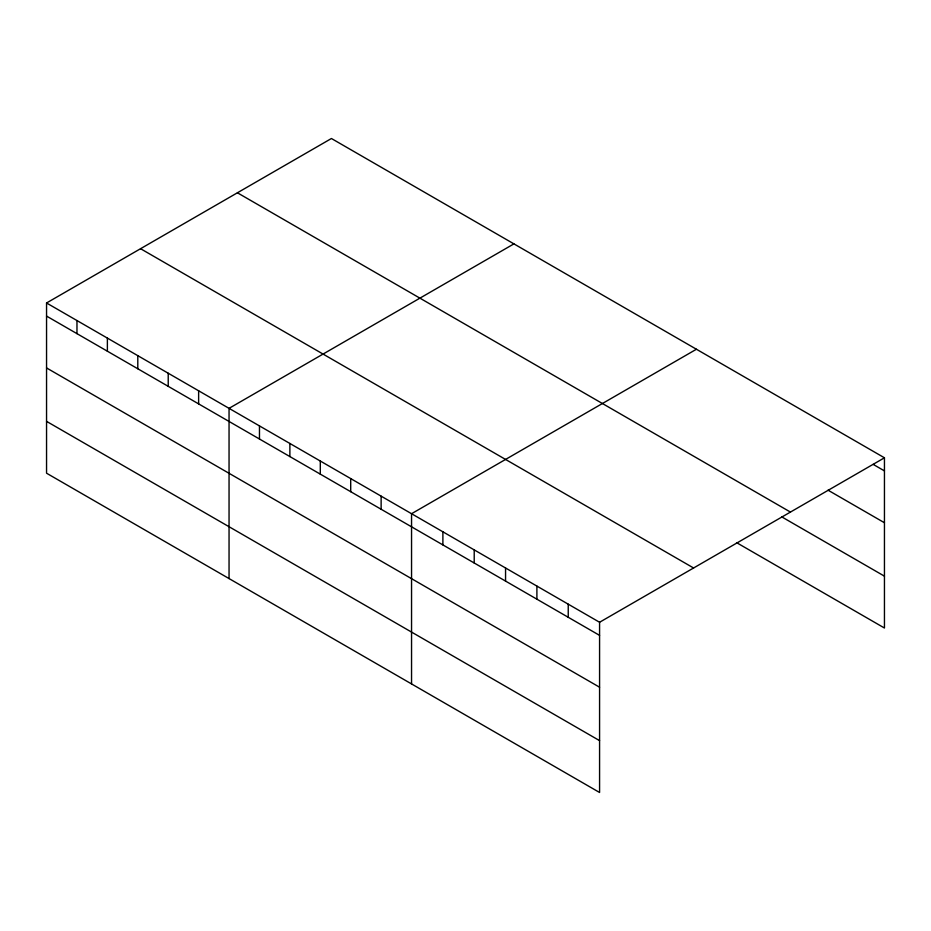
<?xml version="1.0" encoding="UTF-8"?>
<svg xmlns="http://www.w3.org/2000/svg" width="931" height="931" viewBox="0 0 931 931"><rect width="100%" height="100%" fill="white"/><g stroke="black" fill="none" stroke-linecap="round" stroke-linejoin="round"><path stroke-width="1.4" d="M46.55 302.982L599.576 622.269L599.576 792.49L46.55 473.204L46.55 302.982L331.424 138.51L884.45 457.796L884.45 628.018L736.537 542.622M513.924 243.875L229.049 408.348L229.049 578.57M696.423 349.241L411.549 513.714L411.549 683.936M599.576 622.269L884.45 457.796M873.173 464.383L884.45 470.9M828.043 490.183L884.45 522.745M237.417 192.787L790.442 512.073M781.656 516.821L884.45 576.161M140.558 248.705L693.583 567.991M46.55 316.086L599.576 635.373M46.55 367.931L599.576 687.218M46.55 421.359L599.576 740.634M568.236 604.172L568.236 617.276M536.896 586.088L536.896 599.18M505.556 567.991L505.556 581.095M474.216 549.895L474.216 562.999M442.888 531.81L442.888 544.903M381.128 496.153L381.128 509.257M350.708 478.592L350.708 491.696M320.299 461.031L320.299 474.135M289.878 443.47L289.878 456.574M259.47 425.909L259.47 439.013M198.629 390.787L198.629 403.891M168.22 373.226L168.22 386.33M137.8 355.665L137.8 368.769M107.379 338.104L107.379 351.208M76.97 320.543L76.97 333.647"/></g></svg>
